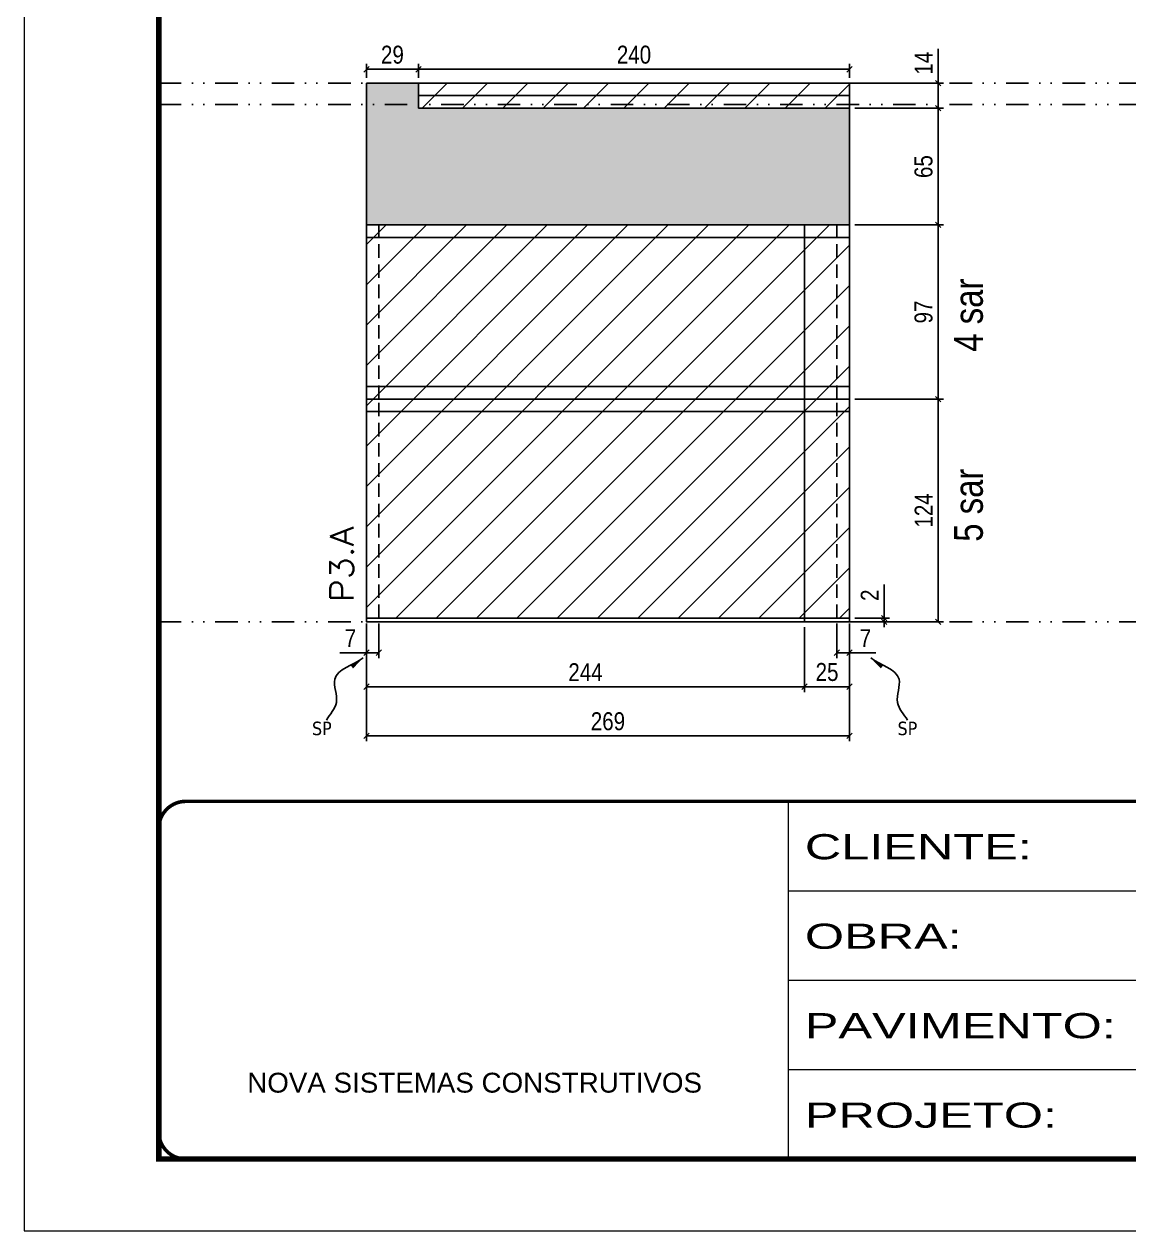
# Model space of a CAD drawing. Extents: x 14400 to 24104, y -21631 to 6985.
# Drawn here: x 14413 to 15029, y 3638 to 4310 of the extents above; entities that cross this region are included whole.
import ezdxf

# ---------------------------------------------------------------- set-up
doc = ezdxf.new("R2010")
doc.units = 0
for name, pattern in [('CONTINUO', [0]), ('DASHED', [0.75, 0.5, -0.25]), ('DIVIDE2', [0.625, 0.25, -0.125, 0, -0.125, 0, -0.125]), ('HIDDEN', [0.375, 0.25, -0.125])]:
    doc.linetypes.add(name, pattern=pattern)
for name, color, linetype in [('COTA', 241, 'Continuous'), ('NOMENCLATURA', 7, 'Continuous'), ('Nível', 160, 'Continuous'), ('Painéis', 200, 'Continuous'), ('SARR_2.2x7', 40, 'Continuous'), ('texto', 7, 'Continuous')]:
    doc.layers.add(name, color=color, linetype=linetype)
for name, color, linetype, lineweight in [('Folhas', 255, 'Continuous', 9), ('Hachura', 251, 'Continuous', 9), ('SARRAFO DE PRESSAO', 251, 'DASHED', 9), ('Texto Seção', 7, 'Continuous', 15)]:
    doc.layers.add(name, color=color, linetype=linetype, lineweight=lineweight)
doc.styles.add('ARIAL', font='arial.ttf')
doc.styles.add('ARIAL_NARROW', font='ARIALN.TTF', dxfattribs={"height": 0.2})
doc.styles.add('COTA TECNICA', font='techl___.ttf', dxfattribs={"height": 10})
doc.styles.add('COTA TECNICA-50', font='techl___.ttf', dxfattribs={"height": 10})
doc.styles.add('REGUA-120', font='ROMANS.shx', dxfattribs={"height": 15})
doc.styles.get("Standard").update_dxf_attribs({"font": 'arial.ttf'})
doc.styles.add('Tecnologia', font='')
doc.styles.get('Tecnologia').set_extended_font_data('Forgotten Futurist')
doc.dimstyles.new('COTA PAINEL-50', dxfattribs={"dimtxt": 10, "dimasz": 3, "dimexe": 3, "dimexo": 3, "dimgap": 3, "dimtad": 1, "dimdec": 1, "dimzin": 12, "dimdsep": 46, "dimtxsty": 'COTA TECNICA-50', "dimblk1": 'OBLIQUE', "dimblk2": 'OBLIQUE', "dimsah": 1, "dimcen": 0.9, "dimclrd": 4, "dimclre": 4, "dimclrt": 240, "dimadec": 1, "dimazin": 3, "dimtfac": 1, "dimtdec": 1, "dimtmove": 0, "dimatfit": 3, "dimfxl": 1, "dimtolj": 1, "dimtzin": 12, "dimarcsym": 0})
doc.dimstyles.new('PAINEL', dxfattribs={"dimtxt": 10, "dimasz": 3, "dimexe": 3, "dimexo": 3, "dimgap": 3, "dimtad": 1, "dimdec": 1, "dimzin": 12, "dimdsep": 46, "dimtxsty": 'COTA TECNICA', "dimblk1": 'OBLIQUE', "dimblk2": 'OBLIQUE', "dimsah": 1, "dimcen": 0.9, "dimclrd": 4, "dimclre": 4, "dimclrt": 240, "dimadec": 1, "dimazin": 3, "dimtfac": 1, "dimtdec": 1, "dimtmove": 0, "dimatfit": 3, "dimfxl": 1, "dimtolj": 1, "dimtzin": 12, "dimarcsym": 0})
doc.dimstyles.get("Standard").update_dxf_attribs({"dimtxt": 0.18, "dimasz": 0.18, "dimexe": 0.18, "dimexo": 0.0625, "dimgap": 0.09, "dimtad": 0, "dimtih": 1, "dimtoh": 1, "dimdec": 4, "dimzin": 0, "dimdsep": 46, "dimtxsty": 'Standard', "dimcen": 0.09, "dimadec": 0, "dimazin": 0, "dimtfac": 1, "dimtdec": 4, "dimtofl": 0, "dimtmove": 0, "dimatfit": 3, "dimfxl": 1, "dimtolj": 1, "dimtzin": 0, "dimarcsym": 0})

# ---------------------------------------------------------------- blocks, each defined once
blk = doc.blocks.new('9999999999')
at = {"color": 30, "linetype": 'CONTINUO'}
for p, q in [((98564.56, 34230.21), (98564.56, 34429.45)), ((98564.56, 34379.64), (99583.98, 34379.64)), ((98564.56, 34329.83), (99487.98, 34329.83)), ((98564.56, 34280.02), (99487.98, 34280.02))]:
    blk.add_line(p, q, dxfattribs=at)
at = {"color": 30, "linetype": 'CONTINUO', "const_width": 2}
blk.add_lwpolyline([(99583.98, 34230.21), (99583.98, 34414.45, 0.414214), (99568.98, 34429.45), (98228.98, 34429.45, 0.414214), (98213.98, 34414.45), (98213.98, 34245.21, 0.414214), (98228.98, 34230.21), (99583.98, 34230.21)], format="xyb", dxfattribs=at)
at = {"layer": 'Folhas'}
blk.add_lwpolyline([(98138.98, 34190.21), (99623.98, 34190.21), (99623.98, 35240.21), (98138.98, 35240.21)], close=True, dxfattribs=at)
at = {"layer": 'Folhas', "color": 30, "const_width": 3}
blk.add_lwpolyline([(98213.98, 34230.21), (99583.98, 34230.21), (99583.98, 35200.21), (98213.98, 35200.21)], close=True, dxfattribs=at)
at = {"color": 7, "linetype": 'Continuous', "ltscale": 5, "style": 'ARIAL'}
blk.add_text('NOVA SISTEMAS CONSTRUTIVOS', height=11.0592, dxfattribs=at).set_placement((98263.19, 34267.21))
at = {"layer": 'Folhas', "color": 7, "style": 'Tecnologia', "width": 1.5}
for s, p in [('CLIENTE:', (98573.65, 34397.17)), ('OBRA:', (98573.65, 34347.31)), ('PAVIMENTO:', (98573.65, 34297.5)), ('PROJETO:', (98573.65, 34247.69))]:
    blk.add_text(s, height=14, dxfattribs=at).set_placement(p)
blk = doc.blocks.new('_Oblique')
at = {"color": 0, "linetype": 'ByBlock', "lineweight": -2}
blk.add_line((-0.5, -0.5), (0.5, 0.5), dxfattribs=at)
blk = doc.blocks.new('*D688')
at = {"layer": 'COTA', "color": 4, "lineweight": -2, "transparency": 16777216}
for p, q in [((14604.02, 3975.86), (14604.02, 3910.24)), ((14873.02, 3975.86), (14873.02, 3910.24)), ((14873.02, 3913.24), (14604.02, 3913.24))]:
    blk.add_line(p, q, dxfattribs=at)
at = {"layer": 'Defpoints', "color": 0, "transparency": 16777216}
for p in [(14604.02, 3978.86), (14873.02, 3978.86), (14604.02, 3913.24)]:
    blk.add_point(p, dxfattribs=at)
at = {"layer": 'COTA', "color": 4, "lineweight": -2, "transparency": 16777216, "xscale": 3, "yscale": 3, "zscale": 3, "rotation": 180}
blk.add_blockref('_Oblique', (14604.02, 3913.24), dxfattribs=at)
at = {"layer": 'COTA', "color": 4, "lineweight": -2, "transparency": 16777216, "xscale": 3, "yscale": 3, "zscale": 3}
blk.add_blockref('_Oblique', (14873.02, 3913.24), dxfattribs=at)
at = {"layer": 'COTA', "color": 240, "transparency": 16777216, "insert": (14738.52, 3921.37), "char_height": 10, "attachment_point": 5, "style": 'COTA TECNICA'}
blk.add_mtext('\\A1;269', dxfattribs=at)
blk = doc.blocks.new('*D689')
at = {"layer": 'COTA', "color": 4, "lineweight": -2, "transparency": 16777216}
for p, q in [((14866.02, 3975.86), (14866.02, 3956.62)), ((14873.02, 3973.86), (14873.02, 3956.62)), ((14866.02, 3959.62), (14873.02, 3959.62)), ((14873.02, 3959.62), (14887.75, 3959.62))]:
    blk.add_line(p, q, dxfattribs=at)
at = {"layer": 'Defpoints', "color": 0, "transparency": 16777216}
for p in [(14866.02, 3978.86), (14873.02, 3976.86), (14873.02, 3959.62)]:
    blk.add_point(p, dxfattribs=at)
at = {"layer": 'COTA', "color": 4, "lineweight": -2, "transparency": 16777216, "xscale": 3, "yscale": 3, "zscale": 3, "rotation": 180}
blk.add_blockref('_Oblique', (14866.02, 3959.62), dxfattribs=at)
at = {"layer": 'COTA', "color": 4, "lineweight": -2, "transparency": 16777216, "xscale": 3, "yscale": 3, "zscale": 3}
blk.add_blockref('_Oblique', (14873.02, 3959.62), dxfattribs=at)
at = {"layer": 'COTA', "color": 240, "transparency": 16777216, "insert": (14881.88, 3967.69), "char_height": 10, "attachment_point": 5, "style": 'COTA TECNICA-50'}
blk.add_mtext('\\A1;7', dxfattribs=at)
blk = doc.blocks.new('*D690')
at = {"layer": 'COTA', "color": 4, "lineweight": -2, "transparency": 16777216}
for p, q in [((14604.02, 3973.86), (14604.02, 3956.62)), ((14611.02, 3975.86), (14611.02, 3956.62)), ((14604.02, 3959.62), (14589.29, 3959.62)), ((14611.02, 3959.62), (14604.02, 3959.62))]:
    blk.add_line(p, q, dxfattribs=at)
at = {"layer": 'Defpoints', "color": 0, "transparency": 16777216}
for p in [(14604.02, 3976.86), (14611.02, 3978.86), (14604.02, 3959.62)]:
    blk.add_point(p, dxfattribs=at)
at = {"layer": 'COTA', "color": 4, "lineweight": -2, "transparency": 16777216, "xscale": 3, "yscale": 3, "zscale": 3, "rotation": 180}
blk.add_blockref('_Oblique', (14604.02, 3959.62), dxfattribs=at)
at = {"layer": 'COTA', "color": 4, "lineweight": -2, "transparency": 16777216, "xscale": 3, "yscale": 3, "zscale": 3}
blk.add_blockref('_Oblique', (14611.02, 3959.62), dxfattribs=at)
at = {"layer": 'COTA', "color": 240, "transparency": 16777216, "insert": (14595.15, 3967.69), "char_height": 10, "attachment_point": 5, "style": 'COTA TECNICA-50'}
blk.add_mtext('\\A1;7', dxfattribs=at)
blk = doc.blocks.new('*D691')
at = {"layer": 'COTA', "color": 4, "lineweight": -2, "transparency": 16777216}
for p, q in [((14892.28, 3978.86), (14892.28, 3997.66)), ((14876.02, 3978.86), (14895.28, 3978.86)), ((14876.02, 3976.86), (14895.28, 3976.86)), ((14892.28, 3976.86), (14892.28, 3978.86)), ((14892.28, 3976.86), (14892.28, 3973.86))]:
    blk.add_line(p, q, dxfattribs=at)
at = {"layer": 'Defpoints', "color": 0, "transparency": 16777216}
for p in [(14873.02, 3978.86), (14873.02, 3976.86), (14892.28, 3976.86)]:
    blk.add_point(p, dxfattribs=at)
at = {"layer": 'COTA', "color": 4, "lineweight": -2, "transparency": 16777216, "xscale": 3, "yscale": 3, "zscale": 3}
for p, rotation in [((14892.28, 3978.86), 270), ((14892.28, 3976.86), 90)]:
    blk.add_blockref('_Oblique', p, dxfattribs=dict(at, rotation=rotation))
at = {"layer": 'COTA', "color": 240, "transparency": 16777216, "insert": (14884.28, 3991.61), "char_height": 10, "attachment_point": 5, "rotation": 90, "style": 'COTA TECNICA-50'}
blk.add_mtext('\\A1;2', dxfattribs=at)
blk = doc.blocks.new('*D692')
at = {"layer": 'COTA', "color": 4, "linetype": 'ByBlock', "lineweight": -2, "transparency": 16777216}
for p, q in [((14876.02, 4100.86), (14925.39, 4100.86)), ((14922.39, 3976.86), (14922.39, 4100.86)), ((14876.02, 3976.86), (14925.39, 3976.86))]:
    blk.add_line(p, q, dxfattribs=at)
at = {"layer": 'Defpoints', "color": 0, "linetype": 'ByBlock', "transparency": 16777216}
for p in [(14873.02, 4100.86), (14922.39, 4100.86), (14873.02, 3976.86)]:
    blk.add_point(p, dxfattribs=at)
at = {"layer": 'COTA', "color": 4, "linetype": 'ByBlock', "lineweight": -2, "transparency": 16777216, "xscale": 3, "yscale": 3, "zscale": 3}
for p, rotation in [((14922.39, 4100.86), 90), ((14922.39, 3976.86), 270)]:
    blk.add_blockref('_Oblique', p, dxfattribs=dict(at, rotation=rotation))
at = {"layer": 'COTA', "color": 240, "linetype": 'ByBlock', "transparency": 16777216, "insert": (14914.31, 4038.86), "char_height": 10, "attachment_point": 5, "rotation": 90, "style": 'COTA TECNICA'}
blk.add_mtext('\\A1;124', dxfattribs=at)
blk = doc.blocks.new('*D693')
at = {"layer": 'COTA', "color": 4, "lineweight": -2, "transparency": 16777216}
for p, q in [((14848.02, 3973.86), (14848.02, 3937.68)), ((14873.02, 3973.86), (14873.02, 3937.68)), ((14848.02, 3940.68), (14873.02, 3940.68))]:
    blk.add_line(p, q, dxfattribs=at)
at = {"layer": 'Defpoints', "color": 0, "transparency": 16777216}
for p in [(14848.02, 3976.86), (14873.02, 3976.86), (14873.02, 3940.68)]:
    blk.add_point(p, dxfattribs=at)
at = {"layer": 'COTA', "color": 4, "lineweight": -2, "transparency": 16777216, "xscale": 3, "yscale": 3, "zscale": 3, "rotation": 180}
blk.add_blockref('_Oblique', (14848.02, 3940.68), dxfattribs=at)
at = {"layer": 'COTA', "color": 4, "lineweight": -2, "transparency": 16777216, "xscale": 3, "yscale": 3, "zscale": 3}
blk.add_blockref('_Oblique', (14873.02, 3940.68), dxfattribs=at)
at = {"layer": 'COTA', "color": 240, "transparency": 16777216, "insert": (14860.52, 3948.79), "char_height": 10, "attachment_point": 5, "style": 'COTA TECNICA'}
blk.add_mtext('\\A1;25', dxfattribs=at)
blk = doc.blocks.new('*D694')
at = {"layer": 'COTA', "color": 4, "lineweight": -2, "transparency": 16777216}
for p, q in [((14604.02, 3973.86), (14604.02, 3937.68)), ((14848.02, 3973.86), (14848.02, 3937.68)), ((14604.02, 3940.68), (14848.02, 3940.68))]:
    blk.add_line(p, q, dxfattribs=at)
at = {"layer": 'Defpoints', "color": 0, "transparency": 16777216}
for p in [(14604.02, 3976.86), (14848.02, 3976.86), (14848.02, 3940.68)]:
    blk.add_point(p, dxfattribs=at)
at = {"layer": 'COTA', "color": 4, "lineweight": -2, "transparency": 16777216, "xscale": 3, "yscale": 3, "zscale": 3, "rotation": 180}
blk.add_blockref('_Oblique', (14604.02, 3940.68), dxfattribs=at)
at = {"layer": 'COTA', "color": 4, "lineweight": -2, "transparency": 16777216, "xscale": 3, "yscale": 3, "zscale": 3}
blk.add_blockref('_Oblique', (14848.02, 3940.68), dxfattribs=at)
at = {"layer": 'COTA', "color": 240, "transparency": 16777216, "insert": (14726.02, 3948.75), "char_height": 10, "attachment_point": 5, "style": 'COTA TECNICA'}
blk.add_mtext('\\A1;244', dxfattribs=at)
blk = doc.blocks.new('*D702')
at = {"layer": 'COTA', "color": 4, "lineweight": -2, "transparency": 16777216}
for p, q in [((14876.02, 4197.86), (14925.39, 4197.86)), ((14922.39, 4100.86), (14922.39, 4197.86)), ((14876.02, 4100.86), (14925.39, 4100.86))]:
    blk.add_line(p, q, dxfattribs=at)
at = {"layer": 'Defpoints', "color": 0, "transparency": 16777216}
for p in [(14873.02, 4197.86), (14922.39, 4197.86), (14873.02, 4100.86)]:
    blk.add_point(p, dxfattribs=at)
at = {"layer": 'COTA', "color": 4, "lineweight": -2, "transparency": 16777216, "xscale": 3, "yscale": 3, "zscale": 3}
for p, rotation in [((14922.39, 4197.86), 90), ((14922.39, 4100.86), 270)]:
    blk.add_blockref('_Oblique', p, dxfattribs=dict(at, rotation=rotation))
at = {"layer": 'COTA', "color": 240, "transparency": 16777216, "insert": (14914.28, 4149.36), "char_height": 10, "attachment_point": 5, "rotation": 90, "style": 'COTA TECNICA'}
blk.add_mtext('\\A1;97', dxfattribs=at)
blk = doc.blocks.new('*D704')
at = {"layer": 'COTA', "color": 4, "lineweight": -2, "transparency": 16777216}
for p, q in [((14604.02, 4279.86), (14604.02, 4287.54)), ((14633.02, 4284.54), (14604.02, 4284.54)), ((14633.02, 4279.86), (14633.02, 4287.54))]:
    blk.add_line(p, q, dxfattribs=at)
at = {"layer": 'Defpoints', "color": 0, "transparency": 16777216}
for p in [(14604.02, 4284.54), (14604.02, 4276.86), (14633.02, 4276.86)]:
    blk.add_point(p, dxfattribs=at)
at = {"layer": 'COTA', "color": 4, "lineweight": -2, "transparency": 16777216, "xscale": 3, "yscale": 3, "zscale": 3, "rotation": 180}
blk.add_blockref('_Oblique', (14604.02, 4284.54), dxfattribs=at)
at = {"layer": 'COTA', "color": 4, "lineweight": -2, "transparency": 16777216, "xscale": 3, "yscale": 3, "zscale": 3}
blk.add_blockref('_Oblique', (14633.02, 4284.54), dxfattribs=at)
at = {"layer": 'COTA', "color": 240, "transparency": 16777216, "insert": (14618.52, 4292.62), "char_height": 10, "attachment_point": 5, "style": 'COTA TECNICA'}
blk.add_mtext('\\A1;29', dxfattribs=at)
blk = doc.blocks.new('*D705')
at = {"layer": 'COTA', "color": 4, "lineweight": -2, "transparency": 16777216}
for p, q in [((14633.02, 4279.86), (14633.02, 4287.54)), ((14633.02, 4284.54), (14873.02, 4284.54)), ((14873.02, 4279.86), (14873.02, 4287.54))]:
    blk.add_line(p, q, dxfattribs=at)
at = {"layer": 'Defpoints', "color": 0, "transparency": 16777216}
for p in [(14873.02, 4284.54), (14633.02, 4276.86), (14873.02, 4276.86)]:
    blk.add_point(p, dxfattribs=at)
at = {"layer": 'COTA', "color": 4, "lineweight": -2, "transparency": 16777216, "xscale": 3, "yscale": 3, "zscale": 3, "rotation": 180}
blk.add_blockref('_Oblique', (14633.02, 4284.54), dxfattribs=at)
at = {"layer": 'COTA', "color": 4, "lineweight": -2, "transparency": 16777216, "xscale": 3, "yscale": 3, "zscale": 3}
blk.add_blockref('_Oblique', (14873.02, 4284.54), dxfattribs=at)
at = {"layer": 'COTA', "color": 240, "transparency": 16777216, "insert": (14753.02, 4292.64), "char_height": 10, "attachment_point": 5, "style": 'COTA TECNICA'}
blk.add_mtext('\\A1;240', dxfattribs=at)
blk = doc.blocks.new('*D706')
at = {"layer": 'COTA', "color": 4, "lineweight": -2, "transparency": 16777216}
for p, q in [((14922.39, 4276.86), (14922.39, 4295.98)), ((14876.02, 4276.86), (14925.39, 4276.86)), ((14922.39, 4262.86), (14922.39, 4276.86)), ((14876.02, 4262.86), (14925.39, 4262.86))]:
    blk.add_line(p, q, dxfattribs=at)
at = {"layer": 'Defpoints', "color": 0, "transparency": 16777216}
for p in [(14873.02, 4276.86), (14922.39, 4276.86), (14873.02, 4262.86)]:
    blk.add_point(p, dxfattribs=at)
at = {"layer": 'COTA', "color": 4, "lineweight": -2, "transparency": 16777216, "xscale": 3, "yscale": 3, "zscale": 3}
for p, rotation in [((14922.39, 4276.86), 90), ((14922.39, 4262.86), 270)]:
    blk.add_blockref('_Oblique', p, dxfattribs=dict(at, rotation=rotation))
at = {"layer": 'COTA', "color": 240, "transparency": 16777216, "insert": (14914.31, 4287.92), "char_height": 10, "attachment_point": 5, "rotation": 90, "style": 'COTA TECNICA'}
blk.add_mtext('\\A1;14', dxfattribs=at)
blk = doc.blocks.new('*D1945')
at = {"layer": 'COTA', "color": 4, "lineweight": -2, "transparency": 16777216}
for p, q in [((14876.02, 4262.86), (14925.39, 4262.86)), ((14922.39, 4262.86), (14922.39, 4197.86)), ((14876.02, 4197.86), (14925.39, 4197.86))]:
    blk.add_line(p, q, dxfattribs=at)
at = {"layer": 'Defpoints', "color": 0, "transparency": 16777216}
for p in [(14873.02, 4262.86), (14873.02, 4197.86), (14922.39, 4197.86)]:
    blk.add_point(p, dxfattribs=at)
at = {"layer": 'COTA', "color": 4, "lineweight": -2, "transparency": 16777216, "xscale": 3, "yscale": 3, "zscale": 3}
for p, rotation in [((14922.39, 4262.86), 90), ((14922.39, 4197.86), 270)]:
    blk.add_blockref('_Oblique', p, dxfattribs=dict(at, rotation=rotation))
at = {"layer": 'COTA', "color": 240, "transparency": 16777216, "insert": (14914.28, 4230.36), "char_height": 10, "attachment_point": 5, "rotation": 90, "style": 'COTA TECNICA'}
blk.add_mtext('\\A1;65', dxfattribs=at)

msp = doc.modelspace()

# ---------------------------------------------------------------- hatches: boundary and pattern name
at = {"layer": 'COTA'}
h = msp.add_hatch(dxfattribs=at)
h.set_pattern_fill('AR-CONC', color=256, scale=0.03)
h.paths.add_polyline_path([(14633.02, 4262.86), (14633.02, 4264.86), (14604.02, 4264.86), (14604.02, 4197.86), (14873.02, 4197.86), (14873.02, 4262.86)])
h.paths.add_polyline_path([(14604.02, 4276.86), (14604.02, 4264.86), (14633.02, 4264.86), (14633.02, 4276.86)])
at = {"layer": 'Hachura', "linetype": 'ByBlock'}
h = msp.add_hatch(dxfattribs=at)
h.set_pattern_fill('ANSI31', color=256, scale=5)
h.paths.add_polyline_path([(14873.02, 4276.86), (14633.02, 4276.86), (14633.02, 4262.86), (14873.02, 4262.86)])
h.paths.add_polyline_path([(14848.02, 4197.86), (14604.02, 4197.86), (14604.02, 4100.86), (14848.02, 4100.86)])
h.paths.add_polyline_path([(14848.02, 4100.86), (14604.02, 4100.86), (14604.02, 3978.86), (14848.02, 3978.86)])
h.paths.add_polyline_path([(14873.02, 4100.86), (14848.02, 4100.86), (14848.02, 3978.86), (14873.02, 3978.86)])
h.paths.add_polyline_path([(14873.02, 4197.86), (14848.02, 4197.86), (14848.02, 4100.86), (14873.02, 4100.86)])
h.paths.add_polyline_path([(15093.41, 4100.86), (15068.41, 4100.86), (15068.41, 3978.86), (15093.41, 3978.86)])
h.paths.add_polyline_path([(15093.41, 4197.86), (15068.41, 4197.86), (15068.41, 4100.86), (15093.41, 4100.86)])
h.paths.add_polyline_path([(15337.41, 4197.86), (15093.41, 4197.86), (15093.41, 4100.86), (15337.41, 4100.86)])
h.paths.add_polyline_path([(15308.41, 4248.86), (15097.41, 4248.86), (15097.41, 4210.86), (15079.41, 4210.86), (15079.41, 4197.86), (15308.41, 4197.86)])
h.paths.add_polyline_path([(15337.41, 4100.86), (15093.41, 4100.86), (15093.41, 3978.86), (15337.41, 3978.86)])
h.paths.add_polyline_path([(15308.41, 4276.86), (15068.41, 4276.86), (15068.41, 4264.86), (15097.41, 4264.86), (15097.41, 4262.86), (15308.41, 4262.86)])

# ---------------------------------------------------------------- linework, layer by layer
at = {"layer": 'COTA'}
for p, q in [((14633.02, 4276.86), (14604.02, 4276.86)), ((14604.02, 4197.86), (14604.02, 4276.86)), ((14873.02, 4197.86), (14873.02, 4262.86))]:
    msp.add_line(p, q, dxfattribs=at)
at = {"layer": 'Nível', "color": 4, "linetype": 'DIVIDE2', "ltscale": 50}
for p, q in [((14488.47, 4276.86), (15858.47, 4276.86)), ((14488.47, 4264.86), (15858.47, 4264.86)), ((14488.47, 3976.86), (15858.47, 3976.86)), ((14488.47, 3976.86), (15858.47, 3976.86))]:
    msp.add_line(p, q, dxfattribs=at)
at = {"layer": 'Painéis'}
for p, q in [((14633.02, 4262.86), (14633.02, 4276.86)), ((14633.02, 4276.86), (14873.02, 4276.86)), ((14873.02, 4262.86), (14873.02, 4276.86)), ((14633.02, 4262.86), (14873.02, 4262.86)), ((14604.02, 3978.86), (14604.02, 4197.86)), ((14604.02, 4197.86), (14873.02, 4197.86)), ((14848.02, 3976.86), (14848.02, 4197.86)), ((14873.02, 4197.86), (14873.02, 3978.86)), ((14604.02, 4100.86), (14873.02, 4100.86))]:
    msp.add_line(p, q, dxfattribs=at)
msp.add_lwpolyline([(14873.02, 3978.86), (14604.02, 3978.86), (14604.02, 3976.86), (14873.02, 3976.86)], close=True, dxfattribs=at)
at = {"layer": 'SARR_2.2x7'}
for p, q in [((14633.02, 4269.86), (14873.02, 4269.86)), ((14604.02, 4190.86), (14873.02, 4190.86)), ((14604.02, 4107.86), (14873.02, 4107.86)), ((14604.02, 4093.86), (14873.02, 4093.86))]:
    msp.add_line(p, q, dxfattribs=at)
at = {"layer": 'SARR_2.2x7', "linetype": 'HIDDEN', "ltscale": 30}
for p, q in [((14611.02, 4100.86), (14611.02, 4197.86)), ((14866.02, 4100.86), (14866.02, 4197.86)), ((14611.02, 3978.86), (14611.02, 4100.86)), ((14866.02, 3978.86), (14866.02, 4100.86))]:
    msp.add_line(p, q, dxfattribs=at)

# ---------------------------------------------------------------- block references
at = {"layer": 'SARRAFO DE PRESSAO', "color": 6, "linetype": 'ByBlock'}
msp.add_blockref('9999999999', (-83725.51, -30552.63), dxfattribs=at)

# ---------------------------------------------------------------- texts
at = {"layer": 'NOMENCLATURA', "style": 'ARIAL_NARROW'}
for s, p in [('4 sar', (14947.26, 4127.22)), ('5 sar', (14947.26, 4021.38))]:
    msp.add_text(s, height=16, rotation=90, dxfattribs=at).set_placement(p)
at = {"layer": 'texto', "color": 0, "char_height": 7.5, "attachment_point": 5}
for insert in [(14579.24, 3917.37), (14905.27, 3917.37)]:
    msp.add_mtext('{\\fTahoma|b0|i0|c0|p34;\\C4;SP}', dxfattribs=dict(at, insert=insert))
at = {"layer": 'Texto Seção', "style": 'REGUA-120', "width": 1.1}
msp.add_text('P3.A', height=13, rotation=90, dxfattribs=at).set_placement((14596.77, 3987.62))

# ---------------------------------------------------------------- dimensions: what is measured, and where the dimension line sits
at = {"layer": 'COTA'}
for base, p1, p2, dimstyle, picture, middle in [((14604.02, 4284.54), (14633.02, 4276.86), (14604.02, 4276.86), 'PAINEL', '*D704', (14618.52, 4292.62)), ((14873.02, 4284.54), (14633.02, 4276.86), (14873.02, 4276.86), 'PAINEL', '*D705', (14753.02, 4292.64)), ((14848.02, 3940.68), (14604.02, 3976.86), (14848.02, 3976.86), 'PAINEL', '*D694', (14726.02, 3948.75)), ((14873.02, 3959.62), (14866.02, 3978.86), (14873.02, 3976.86), 'COTA PAINEL-50', '*D689', (14881.88, 3967.69))]:
    dim = msp.add_linear_dim(base=base, p1=p1, p2=p2, dimstyle=dimstyle, dxfattribs=at)
    dim.commit()
    dim.dimension.update_dxf_attribs({"geometry": picture, "text_midpoint": middle})
for base, p1, p2, angle, dimstyle, picture, middle in [((14922.39, 4276.86), (14873.02, 4262.86), (14873.02, 4276.86), 90, 'PAINEL', '*D706', (14914.31, 4287.92)), ((14922.39, 4197.86), (14873.02, 4262.86), (14873.02, 4197.86), 90, 'PAINEL', '*D1945', (14914.28, 4230.36)), ((14922.39, 4197.86), (14873.02, 4100.86), (14873.02, 4197.86), 90, 'PAINEL', '*D702', (14914.28, 4149.36)), ((14604.02, 3959.62), (14611.02, 3978.86), (14604.02, 3976.86), 180, 'COTA PAINEL-50', '*D690', (14595.15, 3967.69))]:
    dim = msp.add_linear_dim(base=base, p1=p1, p2=p2, angle=angle, dimstyle=dimstyle, dxfattribs=at)
    dim.commit()
    dim.dimension.update_dxf_attribs({"geometry": picture, "text_midpoint": middle})
at = {"layer": 'COTA', "linetype": 'ByBlock'}
dim = msp.add_aligned_dim(p1=(14873.02, 3976.86), p2=(14873.02, 4100.86), distance=-49.37, dimstyle='PAINEL', dxfattribs=at)
dim.commit()
dim.dimension.update_dxf_attribs({"geometry": '*D692', "text_midpoint": (14914.31, 4038.86)})
at = {"layer": 'COTA'}
dim = msp.add_linear_dim(base=(14892.28, 3976.86), p1=(14873.02, 3978.86), p2=(14873.02, 3976.86), angle=90, dimstyle='COTA PAINEL-50', dxfattribs=at)
dim.commit()
dim.dimension.update_dxf_attribs({"geometry": '*D691', "text_midpoint": (14892.28, 3991.61), "dimtype": 160})
dim = msp.add_linear_dim(base=(14604.02, 3913.24), p1=(14873.02, 3978.86), p2=(14604.02, 3978.86), angle=180, dimstyle='PAINEL', override={"dimarcsym": 2}, dxfattribs=at)
dim.commit()
dim.dimension.update_dxf_attribs({"geometry": '*D688', "text_midpoint": (14738.52, 3921.37)})
dim = msp.add_linear_dim(base=(14873.02, 3940.68), p1=(14848.02, 3976.86), p2=(14873.02, 3976.86), dimstyle='PAINEL', override={"dimtmove": 1}, dxfattribs=at)
dim.commit()
dim.dimension.update_dxf_attribs({"geometry": '*D693', "text_midpoint": (14860.52, 3940.68), "dimtype": 160})

# ---------------------------------------------------------------- leaders
at = {"layer": 'COTA', "path_type": 1}
for points in [[(14602.19, 3956.68), (14586.4, 3944.84), (14587.33, 3931.84), (14581.78, 3922.06)], [(14884.85, 3956.68), (14900.63, 3944.84), (14899.71, 3931.84), (14905.26, 3922.06)]]:
    msp.add_leader(points, dimstyle='Standard', override={"dimasz": 8}, dxfattribs=at)

doc.saveas('drawing.dxf')
